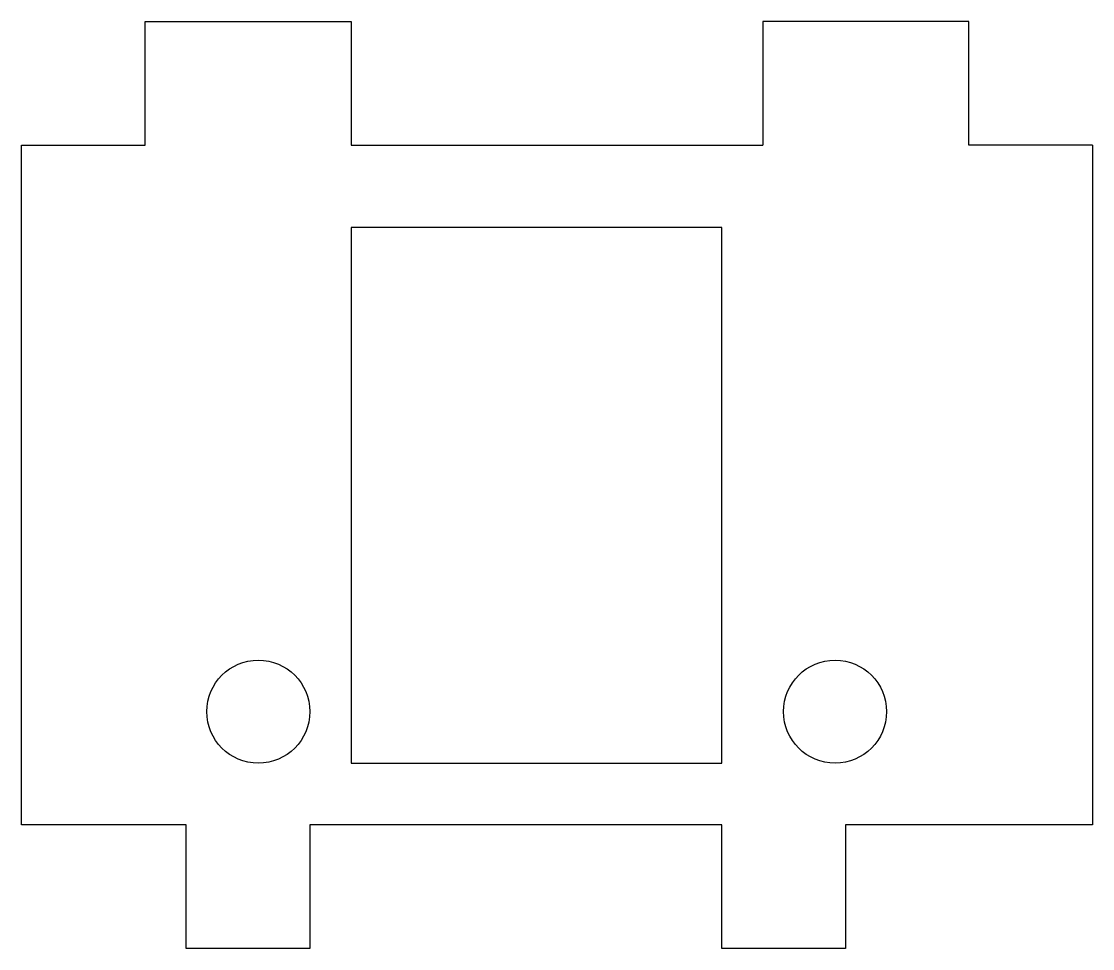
# Model space of a CAD drawing. Header units: millimetres. Extents: x 0 to 26, y 1.5 to 24.
import ezdxf

# ---------------------------------------------------------------- set-up
doc = ezdxf.new("R2010")
doc.units = ezdxf.units.MM
doc.layers.get('0').update_dxf_attribs({"lineweight": 25, "true_color": 0xffffff})

msp = doc.modelspace()

# ---------------------------------------------------------------- linework, layer by layer
for p, q in [((3, 21), (3, 24)), ((3, 24), (8, 24)), ((8, 24), (8, 21)), ((23, 24), (18, 24)), ((18, 24), (18, 21)), ((23, 21), (23, 24)), ((0, 4.5), (0, 21)), ((0, 21), (3, 21)), ((8, 21), (18, 21)), ((26, 21), (23, 21)), ((26, 21), (26, 4.5)), ((17, 19), (8, 19)), ((8, 19), (8, 6)), ((17, 6), (17, 19)), ((8, 6), (17, 6)), ((4, 4.5), (0, 4.5)), ((4, 1.5), (4, 4.5)), ((17, 4.5), (7, 4.5)), ((7, 4.5), (7, 1.5)), ((17, 1.5), (17, 4.5)), ((20, 4.5), (20, 1.5)), ((26, 4.5), (20, 4.5)), ((7, 1.5), (4, 1.5)), ((20, 1.5), (17, 1.5))]:
    msp.add_line(p, q)
for centre in [(5.75, 7.25), (19.75, 7.25)]:
    msp.add_circle(centre, 1.25)

doc.saveas('drawing.dxf')
